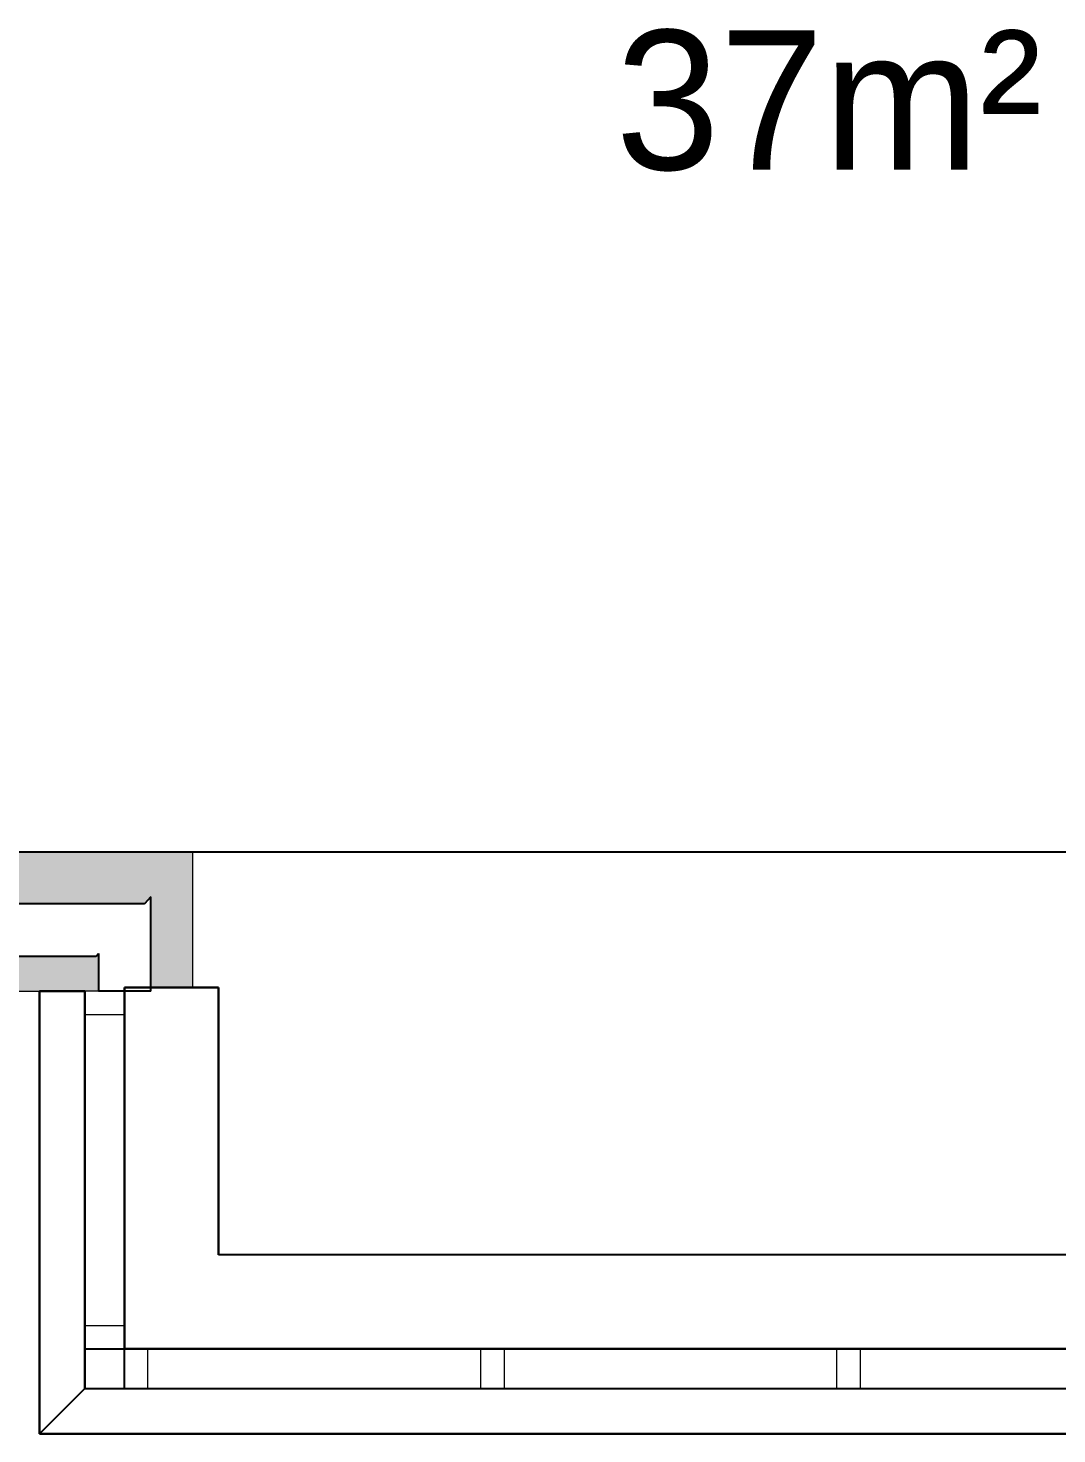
# Model space of a CAD drawing. Header units: millimetres. Extents: x -245 to 49755, y -245 to 41806.
# Drawn here: x 34750 to 35242, y 18568 to 19240 of the extents above; entities that cross this region are included whole.
import ezdxf

# ---------------------------------------------------------------- set-up
doc = ezdxf.new("R2010")
doc.units = ezdxf.units.MM
doc.linetypes.add('PUNKT2_S9', pattern=[1, 0, -1])
doc.layers.add('Standard', color=7, linetype='Continuous', lineweight=25)
doc.styles.add('ARIAL', font='arial.ttf')

msp = doc.modelspace()

# ---------------------------------------------------------------- hatches: boundary and pattern name
at = {"layer": 'Standard', "linetype": 'PUNKT2_S9', "lineweight": 18}
for color, points in [(9, [(34492.5, 18821.73), (34806.05, 18821.73), (34829.17, 18846.73), (34517.5, 18846.73)]), (9, [(34809.17, 18825.11), (34809.17, 18781.73), (34829.17, 18781.73), (34829.17, 18846.73)]), (59, [(34450.84, 18780.06), (34767.5, 18780.06), (34782.92, 18796.73), (34467.5, 18796.73)]), (59, [(34767.5, 18780.06), (34784.17, 18780.06), (34784.17, 18798.08)])]:
    msp.add_hatch(color=color, dxfattribs=at).paths.add_polyline_path(points)

# ---------------------------------------------------------------- linework, layer by layer
at = {"layer": 'Standard', "color": 7, "linetype": 'Continuous', "lineweight": -3}
for p, q in [((34517.5, 18846.73), (35767.5, 18846.73)), ((34467.5, 18796.73), (34782.92, 18796.73)), ((34782.92, 18796.73), (34784.17, 18798.08)), ((34784.17, 18798.08), (34784.17, 18781.73)), ((34784.17, 18781.73), (34784.17, 18780.06)), ((34790, 18780.06), (34784.17, 18780.06)), ((34825.84, 18781.73), (34829.84, 18781.73))]:
    msp.add_line(p, q, dxfattribs=at)
at = {"layer": 'Standard', "color": 253, "linetype": 'Continuous', "lineweight": 18}
for p, q in [((34829.17, 18846.73), (34517.5, 18846.73)), ((34829.17, 18781.73), (34829.17, 18846.73)), ((34806.05, 18821.73), (34809.17, 18825.11)), ((34809.17, 18825.11), (34809.17, 18781.73)), ((34492.5, 18821.73), (34806.05, 18821.73)), ((34829.17, 18781.73), (34809.17, 18781.73))]:
    msp.add_line(p, q, dxfattribs=at)
at = {"layer": 'Standard', "color": 51, "linetype": 'Continuous', "lineweight": -3}
for p, q in [((34809.17, 18825.11), (34806.05, 18821.73)), ((34809.17, 18781.73), (34809.17, 18825.11)), ((34806.05, 18821.73), (34492.5, 18821.73)), ((34796.5, 18780.06), (34790, 18780.06)), ((34841.5, 18781.73), (34796.5, 18781.73)), ((34796.5, 18781.73), (34796.5, 18609.06)), ((34796.5, 18609.06), (34796.5, 18781.73)), ((34796.5, 18781.73), (34841.5, 18781.73)), ((34809.17, 18780.06), (34796.5, 18780.06)), ((34809.17, 18780.06), (34809.17, 18781.73)), ((34841.5, 18654.06), (34841.5, 18781.73)), ((34841.5, 18781.73), (34841.5, 18654.06)), ((35443.5, 18654.06), (34841.5, 18654.06)), ((35443.5, 18654.06), (34841.5, 18654.06)), ((34796.5, 18609.06), (35488.5, 18609.06)), ((35488.5, 18609.06), (34796.5, 18609.06))]:
    msp.add_line(p, q, dxfattribs=at)
at = {"layer": 'Standard', "color": 36, "linetype": 'Continuous', "lineweight": 18}
for p, q in [((34782.92, 18796.73), (34467.5, 18796.73)), ((34784.17, 18798.08), (34782.92, 18796.73)), ((34784.17, 18781.73), (34784.17, 18798.08)), ((34450.84, 18780.06), (34767.5, 18780.06)), ((34784.17, 18780.06), (34784.17, 18781.73))]:
    msp.add_line(p, q, dxfattribs=at)
at = {"layer": 'Standard', "color": 117, "linetype": 'Continuous', "lineweight": -3}
for p, q in [((34777.5, 18780.06), (34755.84, 18780.06)), ((34755.84, 18780.06), (34755.84, 18568.4)), ((34755.84, 18780.06), (34777.5, 18780.06)), ((34755.84, 18568.4), (34755.84, 18780.06)), ((34777.5, 18590.06), (34777.5, 18780.06)), ((34777.5, 18780.06), (34777.5, 18590.06)), ((34755.84, 18568.4), (34777.5, 18590.06)), ((34777.5, 18590.06), (35507.5, 18590.06)), ((34777.5, 18590.06), (35507.5, 18590.06)), ((35529.17, 18568.4), (34755.84, 18568.4)), ((34755.84, 18568.4), (35529.17, 18568.4))]:
    msp.add_line(p, q, dxfattribs=at)
at = {"layer": 'Standard', "color": 2, "linetype": 'Continuous', "lineweight": 18}
for p, q in [((34777.5, 18780.06), (34777.5, 18768.9)), ((34796.5, 18780.06), (34777.5, 18780.06)), ((34777.5, 18609.06), (34777.5, 18780.06)), ((34796.5, 18768.9), (34796.5, 18780.06)), ((34796.5, 18609.06), (34796.5, 18780.06)), ((34777.5, 18768.9), (34796.5, 18768.9)), ((34777.5, 18609.06), (34777.5, 18620.23)), ((34777.5, 18620.23), (34796.5, 18620.23)), ((34796.5, 18620.23), (34796.5, 18609.06)), ((34796.5, 18609.06), (34777.5, 18609.06)), ((34807.67, 18609.06), (34796.5, 18609.06)), ((34796.5, 18609.06), (34796.5, 18590.06)), ((35488.5, 18609.06), (34796.5, 18609.06)), ((34807.67, 18590.06), (34807.67, 18609.06)), ((34966.71, 18590.06), (34966.71, 18609.06)), ((34966.71, 18609.06), (34977.88, 18609.06)), ((34977.88, 18609.06), (34977.88, 18590.06)), ((35136.92, 18590.06), (35136.92, 18609.06)), ((35136.92, 18609.06), (35148.09, 18609.06)), ((35148.09, 18609.06), (35148.09, 18590.06)), ((34796.5, 18590.06), (34807.67, 18590.06)), ((35488.5, 18590.06), (34796.5, 18590.06)), ((34977.88, 18590.06), (34966.71, 18590.06)), ((35148.09, 18590.06), (35136.92, 18590.06))]:
    msp.add_line(p, q, dxfattribs=at)
at = {"layer": 'Standard', "color": 51, "linetype": 'Continuous', "lineweight": 18}
for p, q in [((34777.5, 18608.9), (34777.5, 18590.06)), ((34796.34, 18608.9), (34777.5, 18608.9)), ((34777.5, 18590.06), (34777.5, 18608.9)), ((34777.5, 18608.9), (34796.34, 18608.9)), ((34796.34, 18590.06), (34796.34, 18608.9)), ((34796.34, 18608.9), (34796.34, 18590.06)), ((34777.5, 18590.06), (34796.34, 18590.06)), ((34796.34, 18590.06), (34777.5, 18590.06))]:
    msp.add_line(p, q, dxfattribs=at)

# ---------------------------------------------------------------- texts
at = {"layer": 'Standard', "color": 7, "linetype": 'Continuous', "lineweight": -3, "insert": (35031.18, 19171.87), "char_height": 66.6667, "width": 400.9439, "attachment_point": 7, "style": 'ARIAL'}
msp.add_mtext('{\\W0.96;37m²}', dxfattribs=at)

doc.saveas('drawing.dxf')
